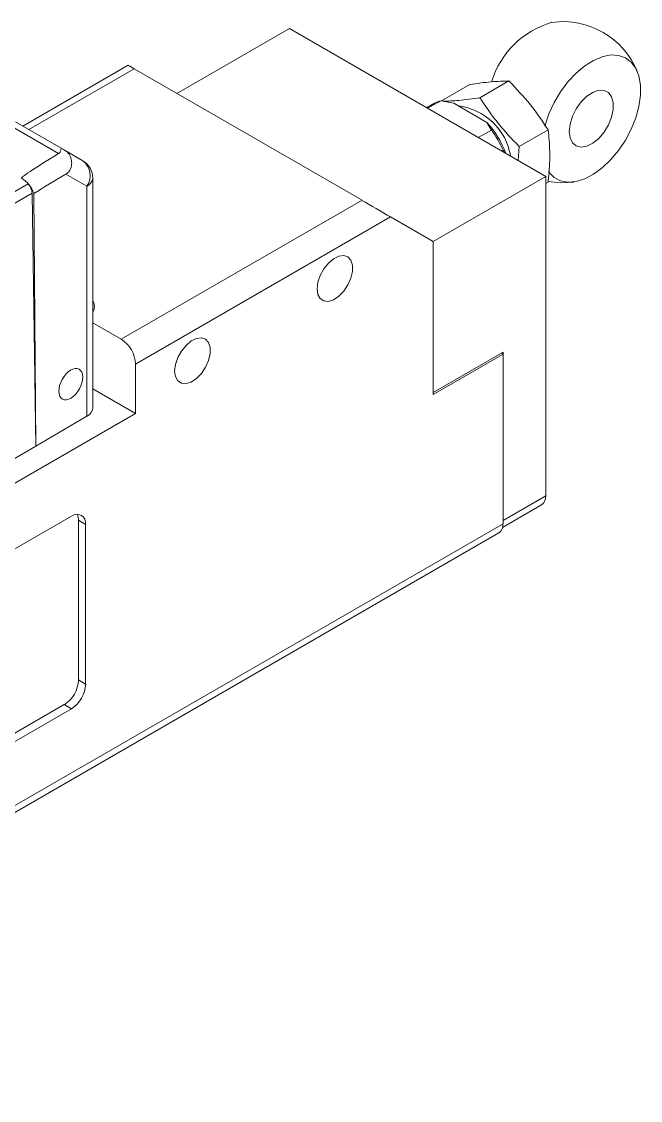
# Model space of a CAD drawing. Header units: inches. Extents: x 0.2 to 16.3, y 0.2 to 11.5.
# Drawn here: x 14.669 to 15.274, y 9.268 to 10.322 of the extents above; entities that cross this region are included whole.
import ezdxf

# ---------------------------------------------------------------- set-up
doc = ezdxf.new("R2010")
doc.units = ezdxf.units.IN
doc.header["$MEASUREMENT"] = 0

msp = doc.modelspace()

# ---------------------------------------------------------------- linework, layer by layer
at = {"color": 7, "linetype": 'Continuous', "lineweight": 18}
for p, q in [((14.931, 10.315), (14.821, 10.2515)), ((14.931, 10.315), (15.1815, 10.1704)), ((14.7735, 10.279), (14.6705, 10.2195)), ((15.002, 10.1471), (14.7793, 10.2756)), ((15.1073, 10.2602), (15.0796, 10.2442)), ((15.1456, 10.2637), (15.1172, 10.2473)), ((15.0727, 10.242), (15.065, 10.2376)), ((15.0661, 10.237), (15.0789, 10.2444)), ((15.0916, 10.2419), (15.0789, 10.2444)), ((15.0916, 10.2419), (15.1241, 10.2231)), ((14.6633, 10.2237), (14.7081, 10.1979)), ((14.7055, 10.1929), (14.6535, 10.2228)), ((15.1156, 10.2084), (15.1284, 10.2158)), ((15.1284, 10.2158), (15.1241, 10.2231)), ((15.1839, 10.216), (15.1555, 10.1997)), ((14.7119, 10.1957), (14.729, 10.1858)), ((15.1385, 10.1952), (15.1398, 10.196)), ((15.1412, 10.1937), (15.1398, 10.196)), ((15.1546, 10.1859), (15.1555, 10.1997)), ((14.7332, 10.1609), (14.7127, 10.1728)), ((14.5268, 10.0773), (14.6758, 10.1632)), ((14.7332, 9.9362), (14.7332, 10.1609)), ((14.7389, 10.1687), (14.7389, 9.9442)), ((15.1815, 10.1704), (15.0716, 10.1069)), ((15.1815, 10.1704), (15.1815, 9.8585)), ((15.1839, 10.165), (15.1815, 10.1636)), ((14.6795, 10.1541), (14.5273, 10.0662)), ((14.6832, 9.9068), (14.6795, 10.1541)), ((14.6832, 9.9068), (14.6814, 10.1538)), ((14.7667, 10.0113), (15.002, 10.1471)), ((15.0298, 10.131), (14.7806, 9.9872)), ((15.0716, 10.1069), (15.0298, 10.131)), ((15.0716, 10.1069), (15.0716, 9.9595)), ((15.0716, 10.1069), (15.0716, 9.9574)), ((14.7389, 10.0273), (14.7667, 10.0113)), ((15.0716, 9.9595), (15.1398, 9.9989)), ((15.0716, 9.9574), (15.1398, 9.9968)), ((15.1398, 9.9968), (15.138, 9.9978)), ((15.1398, 9.9989), (15.1398, 9.8344)), ((15.1398, 9.8312), (15.1398, 9.9968)), ((14.7806, 9.9872), (14.7806, 9.9389)), ((14.7389, 9.963), (14.7806, 9.9389)), ((14.1793, 9.5918), (14.7806, 9.9389)), ((14.7332, 9.9362), (14.6832, 9.9068)), ((14.2754, 9.6714), (14.6832, 9.9068)), ((15.1398, 9.8344), (15.1815, 9.8585)), ((15.1393, 9.8275), (15.1774, 9.8495)), ((14.718, 9.8385), (14.3046, 9.5998)), ((14.725, 9.6786), (14.725, 9.8345)), ((14.7319, 9.8304), (14.725, 9.8345)), ((15.1398, 9.8312), (14.1793, 9.2768)), ((14.7319, 9.6745), (14.7319, 9.8304)), ((14.1752, 9.2678), (15.1357, 9.8222)), ((14.725, 9.6786), (14.7319, 9.6745)), ((14.2976, 9.4158), (14.711, 9.6544)), ((14.3046, 9.4118), (14.718, 9.6504)), ((14.718, 9.6504), (14.711, 9.6544))]:
    msp.add_line(p, q, dxfattribs=at)
at = {"color": 8, "linetype": 'Continuous', "lineweight": 18}
msp.add_line((14.7793, 10.2756), (14.6763, 10.2162), dxfattribs=at)
at = {"color": 7, "linetype": 'Continuous', "lineweight": 18, "flags": 128}
for points in [[(15.1841, 10.1753), (15.1847, 10.1745), (15.1898, 10.1693), (15.196, 10.166), (15.2032, 10.1647), (15.2112, 10.1654), (15.2196, 10.168), (15.2282, 10.1725), (15.2368, 10.1788), (15.245, 10.1867), (15.2526, 10.1958), (15.2594, 10.2059), (15.2651, 10.2167), (15.2695, 10.2278), (15.2725, 10.2389), (15.2741, 10.2497), (15.2741, 10.2596), (15.2725, 10.2686), (15.2695, 10.2762), (15.2651, 10.2822), (15.2594, 10.2864), (15.2526, 10.2887), (15.245, 10.2891), (15.2368, 10.2874), (15.2282, 10.2838), (15.2196, 10.2784), (15.2112, 10.2713), (15.2032, 10.2628), (15.196, 10.2531), (15.1898, 10.2426), (15.1847, 10.2316), (15.1809, 10.2204), (15.1807, 10.2196)], [(15.2045, 10.2145), (15.2053, 10.2216), (15.2076, 10.2292), (15.2113, 10.2366), (15.2161, 10.2433), (15.2217, 10.2488), (15.2275, 10.2526), (15.2333, 10.2546), (15.2385, 10.2545), (15.2428, 10.2523), (15.2459, 10.2483), (15.2474, 10.2427), (15.2474, 10.2359), (15.2459, 10.2284), (15.2428, 10.2209), (15.2385, 10.2137), (15.2333, 10.2076), (15.2275, 10.2029), (15.2217, 10.2), (15.2161, 10.1991), (15.2113, 10.2002), (15.2076, 10.2033), (15.2053, 10.2082), (15.2045, 10.2145)], [(15.1839, 10.1656), (15.1959, 10.1643), (15.2089, 10.165)], [(14.9581, 10.0607), (14.9589, 10.0671), (14.9611, 10.0737), (14.9647, 10.0802), (14.9692, 10.0858), (14.9742, 10.09), (14.9794, 10.0926), (14.9842, 10.0931), (14.9883, 10.0918), (14.9912, 10.0885), (14.9927, 10.0837), (14.9927, 10.0777), (14.9912, 10.0711), (14.9883, 10.0644), (14.9842, 10.0583), (14.9794, 10.0534), (14.9742, 10.0499), (14.9692, 10.0484), (14.9647, 10.0488), (14.9611, 10.0511), (14.9589, 10.0552), (14.9581, 10.0607)], [(14.8189, 9.9803), (14.8197, 9.9867), (14.8219, 9.9934), (14.8255, 9.9998), (14.83, 10.0054), (14.835, 10.0097), (14.8402, 10.0122), (14.845, 10.0128), (14.8491, 10.0114), (14.852, 10.0081), (14.8535, 10.0033), (14.8535, 9.9973), (14.852, 9.9907), (14.8491, 9.9841), (14.845, 9.978), (14.8402, 9.973), (14.835, 9.9696), (14.83, 9.968), (14.8255, 9.9684), (14.8219, 9.9708), (14.8197, 9.9749), (14.8189, 9.9803)]]:
    msp.add_lwpolyline(points, dxfattribs=at)
at = {"color": 7, "linetype": 'Continuous', "lineweight": 18}
for centre, radius, start, end in [((15.2116, 10.2377), 0.0867, 106.0935, 163.0491), ((15.1982, 10.243), 0.0787, 22.2402, 97.7651), ((15.0833, 10.2235), 0.0213, 101.8217, 119.8766), ((15.0885, 10.1803), 0.0596, 9.5038, 82.9381), ((15.0536, 10.1594), 0.0951, 20.6434, 42.1274), ((15.0423, 10.1529), 0.1067, 23.8455, 36.1545), ((14.7183, 10.1712), 0.0181, 325.4207, 53.7367), ((14.7192, 10.1687), 0.0197, 0, 60), ((14.653, 10.1434), 0.0302, 20.197, 57.3602), ((14.7293, 10.1697), 0.00966, 294.2404, 354.1405), ((14.73, 10.0434), 0.0105, 327.2679, 32.7321), ((14.7504, 9.9858), 0.0303, 2.6055, 57.3945), ((15.1719, 9.8575), 0.0097, 305.0133, 6.2988), ((14.7234, 9.8318), 0.0086, 350.786, 129.2033), ((14.7124, 9.8349), 0.0125, 357.8954, 25.7081), ((15.1301, 9.8301), 0.0097, 305.0133, 6.2988), ((14.6947, 9.6799), 0.0303, 302.6055, 357.3945), ((14.7017, 9.6759), 0.0303, 302.6055, 357.3945)]:
    msp.add_arc(centre, radius, start, end, dxfattribs=at)
for centre, major_axis, ratio, start_param, end_param in [((14.7932, 10.2676), (0.0197, -0.0114), 0.00007, 2.356235, 3.141552), ((16.2643, 11.0735), (1.5951, 0.9047), 0.007557, 2.923758, 3.146034), ((14.7278, 10.1865), (0.0197, -0.0114), 0.00007, 2.510391, 3.175795), ((16.0582, 10.9546), (1.5811, 0.9287), 0.007625, 2.584269, 2.62324), ((15.0159, 10.139), (0.0197, -0.0114), 0.00007, 0.785439, 2.356235), ((14.7192, 9.9442), (0.0197, 0), 0.577332, 5.506475, 6.283185)]:
    msp.add_ellipse(centre, major_axis=major_axis, ratio=ratio, start_param=start_param, end_param=end_param, dxfattribs=at)
msp.add_ellipse((14.7174, 9.9675), major_axis=(0.0081, 0.0146), ratio=0.577293, dxfattribs=at)
for points, knots in [([(15.1456, 10.2637), (15.1401, 10.2635), (15.1289, 10.2633), (15.1146, 10.2613), (15.1073, 10.2602)], [0, 0, 0, 0, 0.495216, 1, 1, 1, 1]), ([(15.1839, 10.216), (15.1783, 10.2243), (15.1672, 10.2411), (15.1528, 10.2561), (15.1456, 10.2637)], [0, 0, 0, 0, 0.495216, 1, 1, 1, 1]), ([(15.1172, 10.2473), (15.1101, 10.2462), (15.0966, 10.2443), (15.0861, 10.2441), (15.0811, 10.2439)], [0, 0, 0, 0, 0.527563, 1, 1, 1, 1]), ([(15.1555, 10.1997), (15.1484, 10.2071), (15.1341, 10.222), (15.1229, 10.2388), (15.1172, 10.2473)], [0, 0, 0, 0, 0.495216, 1, 1, 1, 1]), ([(15.1839, 10.165), (15.1841, 10.1673), (15.1851, 10.1774), (15.186, 10.1949), (15.1846, 10.209), (15.1839, 10.216)], [0, 0, 0, 0, 0.126972, 0.560077, 1, 1, 1, 1]), ([(14.7081, 10.1979), (14.708, 10.1976), (14.7079, 10.1971), (14.7073, 10.195), (14.7067, 10.1938), (14.7058, 10.1931), (14.7055, 10.1929)], [0, 0, 0, 0, 0.5436634, 0.7640714, 0.9027298, 1, 1, 1, 1]), ([(14.7127, 10.1728), (14.7138, 10.1736), (14.716, 10.1752), (14.7181, 10.1796), (14.7185, 10.1848), (14.7171, 10.19), (14.7146, 10.1938), (14.7126, 10.1952), (14.7119, 10.1957)], [0, 0, 0, 0, 0.154072, 0.309207, 0.488335, 0.671502, 0.878231, 1, 1, 1, 1])]:
    msp.add_open_spline(points, degree=3, knots=knots, dxfattribs=at)
msp.add_open_spline([(14.6795, 10.1541), (14.6794, 10.1549), (14.6793, 10.1564), (14.6785, 10.1588), (14.6774, 10.1612), (14.6763, 10.1625), (14.6758, 10.1632)], degree=3, dxfattribs=at)

doc.saveas('drawing.dxf')
